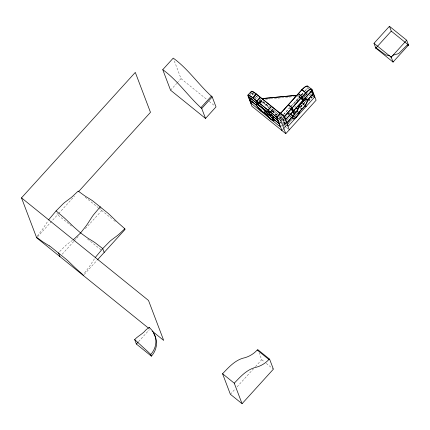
<?xml version="1.0" encoding="UTF-8"?>
<svg xmlns="http://www.w3.org/2000/svg" width="430" height="430" viewBox="0 0 430 430"><rect width="100%" height="100%" fill="white"/><g stroke="black" fill="none" stroke-linecap="round" stroke-linejoin="round"><path stroke-width="0.32" stroke-dasharray="2.15 1.61" d="M284.542 124.109L284.751 120.857M284.601 124.136L284.859 120.846M288.836 113.633L289.014 113.235L285.644 116.955M94.428 258.822L89.87 265.853A31.078 9.734 -51.1 0 1 88.284 268.11L83.963 273.695M37.329 236.027L41.656 230.442A31.078 9.734 -51.1 0 0 43.242 228.185L47.8 221.154A19.812 6.203 -51.1 0 1 48.267 220.477M37.56 236.817L58.26 213.995M58.711 213.5L74.454 196.139M170.549 90.192L176.666 83.452M177.101 82.969L181.03 78.636L173.704 59.361M62.205 254.184L73.767 241.44M74.207 240.95L78.206 236.538M85.323 228.701L101.765 210.566L100.513 207.265M84.189 274.485L97.078 260.274M250.196 94.691L251.921 92.783L255.393 95.589M259.016 101.808L259.881 100.856M259.564 102.163L261.289 100.26L260.3 99.459M259.613 102.297L261.343 100.394L260.349 99.593M260.295 101.926L261.591 100.502L269.373 106.785M260.344 102.066L261.639 100.636L269.422 106.925M260.317 102.539L261.612 101.109L261.343 100.394M260.596 102.722L261.892 101.292L261.639 100.636M270.76 111.209L272.486 109.301L271.448 108.462M270.809 111.343L272.539 109.435L271.497 108.596M271.056 111.451L272.787 109.543L272.319 108.322M271.54 111.107L272.835 109.682L278.312 114.106M271.524 111.709L272.174 110.994A2.962 0.505 42.2 0 1 270.405 109.408M271.916 111.795L272.346 111.322A3.773 0.645 42.2 0 1 270.303 109.516M272.701 113.09L273.561 112.139L272.539 109.435M279.521 118.288L281.252 116.385L280.252 115.579M279.575 118.422L281.301 116.519L278.812 114.509M279.839 118.562L281.553 116.627M283.606 114.358L289.406 107.968L288.707 106.135M291.449 105.71L299.436 96.906L298.974 95.686M301.484 94.648L303.257 92.692M305.037 90.73L307.703 87.795M279.865 118.675L281.602 116.761M281.87 116.466L283.209 114.987M283.655 114.498L289.454 108.102M290.615 106.828L299.49 97.04L300.452 97.82M301.537 94.783L303.757 92.337M304.198 91.848L308.197 87.441M279.091 123.603L280.387 122.174M280.817 121.695L282.548 119.793L283.811 123.114L282.811 122.313M283.945 118.632L283.064 119.605L284.993 121.163M284.386 118.148L285.708 116.691M287.471 114.745L289.229 112.805L290.196 113.584M303.752 96.793L307.224 92.971M285.826 124.232L284.38 123.061L283.117 119.739L283.956 118.809M303.779 96.96L309.003 91.192M280.355 126.925L281.65 125.495M284.38 123.061L285.273 122.077M287.052 120.11L290.621 116.175M306.708 98.443L310.702 94.036M286.24 122.899L284.558 124.754L282.488 123.082M300.532 107.14L305.999 101.114M284.644 124.845L285.988 123.362M300.785 107.048L305.719 101.609M286.67 124.748L285.337 126.216L283.252 124.528M288.444 122.786L291.551 119.363M294.663 115.939L297.323 112.999M308.423 100.765L311.976 96.847L312.212 96.992M286.665 125.135L285.332 126.635L283.246 124.947M287.127 124.652L292.045 119.201M293.835 117.223L297.909 112.767M308.638 100.91L312.228 96.965M281.935 130.543L283.23 129.113M283.666 128.635L286.289 125.743M288.079 123.77L291.658 119.819M293.9 117.352L297.925 112.907M308.67 101.061L312.255 97.11M282.822 129.607L284.117 128.178M284.547 127.705L285.412 126.753L282.311 118.632M138.616 341.565L149.377 329.697M230.362 394.267L235.285 388.833M237.08 386.86L253.641 368.601M255.431 366.623L261.698 359.716L259.096 352.863M284.649 124.082L286.315 122.26M300.489 106.807L305.907 100.899M285.918 122.878L284.66 124.243L282.515 122.507M300.554 106.914L305.993 100.985M59.673 251.518L65.639 245.557A19.812 6.203 -51.1 0 1 67.403 244.079L72.471 240.322M301.484 94.826L302.774 94.702M305.794 94.423L307.208 94.283M297.463 95.277L298.742 95.154M301.296 94.912L302.575 94.788M305.768 94.487L307.047 94.364M305.316 94.992L306.654 94.869M259.516 99.868L260.822 99.744M265.396 99.308L269.965 98.879M270.62 98.814L280.414 97.884M281.72 97.76L292.169 96.766M293.475 96.642L294.781 96.519M297.393 96.272L299.355 96.083M304.58 95.589L305.886 95.465M309.804 95.094L310.67 95.793M300.672 97.384L299.705 96.61L299.242 95.385M299.436 96.906L300.403 97.685M303.188 103.13L304.15 103.909M302.457 103.098L304.386 104.657M302.747 103.732L304.193 104.898M301.994 103.641L303.924 105.194M295.05 106.366L295.775 106.952M294.512 106.817L295.238 107.403M290.164 115.944L291.126 116.723M289.648 116.573L290.61 117.347M251.873 92.649L255.339 95.455M255.834 95.852L258.317 97.857M272.787 109.543L278.264 113.971M255.888 95.987L258.365 97.992M284.015 118.707L285.461 119.873M258.887 99.873L269.771 108.672M270.293 109.091L277.549 114.95M279.624 116.627L284.805 120.814M283.117 119.739L286.488 122.464M254.565 97.099L256.984 99.05M275.614 114.1L276.598 114.891M282.005 119.26L279.054 116.879L282.042 119.384M254.625 97.239L257.054 99.201M276.979 115.294L275.963 114.477L276.275 114.826M279.602 121.582L280.645 122.421M279.887 122.244L281.322 123.399M283.311 125.006L289.245 129.849M181.03 78.636L207.126 99.722M209.216 101.41L214.436 105.624M85.188 197.171L98.142 207.636M98.658 208.055L111.612 218.521M113.681 220.192L116.272 222.283M261.698 359.716L264.24 361.77M266.277 363.409L272.883 368.752M71.552 226.067L57.561 214.763L56.932 213.113M87.612 239.042L101.598 250.341M303.876 96.61L305.569 98.035M308.928 88.36L309.643 90.235M309.879 90.859L310.589 92.735M310.831 93.358L311.777 95.863M308.267 87.618L308.713 88.8M299.758 96.745L300.033 97.459M299.49 97.04L299.737 97.696M280.623 114.181L282.075 118.008M281.301 116.519L281.779 117.772M272.835 109.682L273.878 112.418M251.991 92.966L253.114 95.922M251.846 93.133L253.033 96.261M272.174 110.994A5.617 0.962 42.2 0 1 276.802 115.466M272.346 111.322A4.805 0.822 42.2 0 1 276.657 115.638M261.096 103.06A6.67 1.139 42.2 0 1 261.623 101.351A6.67 1.139 42.2 0 1 268.723 107.65M261.026 103.243A7.482 1.279 42.2 0 1 260.731 100.588A7.482 1.279 42.2 0 1 268.626 107.274M296.904 101.028A6.67 2.091 -51.1 0 1 300.414 97.572M289.014 114.461A4.805 1.505 -51.1 0 1 290.997 110.607M303.677 96.551A7.482 2.344 -51.1 0 1 303.709 97.879M294.442 104.431A7.482 2.344 -51.1 0 1 300.468 97.132M288.471 114.971A5.617 1.758 -51.1 0 1 289.798 111.838"/><path stroke-width="0.64" d="M292.69 116.745L292.868 116.353L289.976 114.014M97.524 259.784L125.082 229.4L124.829 228.738L118.465 223.149A31.078 5.305 42.2 0 1 116.406 221.235L110.182 215.231A19.812 3.381 42.2 0 0 108.231 213.42L92.713 200.885A19.812 3.381 42.2 0 0 91.009 199.74L85.86 196.564A31.078 5.305 42.2 0 1 84.07 195.365L78.201 191.071L72.471 196.467A31.078 9.734 -51.1 0 1 70.611 198.01L64.978 202.213A19.812 6.203 -51.1 0 0 63.215 203.691L56.099 210.915L49.316 219.015A19.812 6.203 -51.1 0 0 48.767 219.768M100.303 206.712L93.52 214.817A19.812 6.203 -51.1 0 0 92.004 216.956L87.451 223.987A31.078 9.734 -51.1 0 1 85.86 226.244L80.625 232.936L74.895 238.333A31.078 9.734 -51.1 0 1 73.627 239.402M148.517 328.149L36.668 237.801L21.5 197.864L135.299 72.396L150.473 112.332L78.502 191.678M162.755 69.665L173.231 58.114C188.275 68.961 198.536 84.699 212.216 96.927L216 106.887L205.524 118.444L170.549 90.192L162.755 69.665C177.8 80.512 188.055 96.25 201.74 108.478L205.524 118.444M200.971 107.624L211.447 96.073M201.74 108.478L212.216 96.927M247.879 95.121L251.33 91.316M250.077 93.31L251.373 91.88A7.987 1.365 42.2 0 1 256.258 93.987L279.79 113.09A0.812 0.758 -20.8 0 0 280.93 112.977L301.919 89.65A7.987 2.499 -51.1 0 1 308.213 86.484L312.072 89.596L316.109 100.228L285.789 133.655L251.953 106.323L247.916 95.691A7.987 1.365 42.2 0 1 252.808 97.793L280.742 120.362L285.789 133.655M259.129 102.636L257.833 104.065L248.416 96.46L249.712 95.03M255.952 104.818L249.658 99.733L248.465 96.594L249.766 95.164M249.658 99.733L250.953 98.303M261.257 109.849L260.392 110.8L250.975 103.195L249.712 99.868L251.007 98.443M252.808 97.793L256.258 93.987M248.416 96.46L248.218 95.933A7.579 1.295 42.2 0 1 252.856 97.932L256.312 94.122L260.128 97.207L256.672 101.012L257.833 104.065M250.975 103.195L252.27 101.765M269.029 113.111L258.134 104.307L256.973 101.254L260.429 97.449L271.325 106.248L267.868 110.058L269.029 113.111L270.325 111.682M258.156 104.92L257.887 104.2L259.183 102.775M258.134 104.307L259.43 102.883M258.435 105.103L258.188 104.447L259.483 103.017M260.3 108.946L259.87 109.419L260.392 110.8M271.061 119.282L271.593 119.846L260.693 111.042L261.558 110.091M263.972 112.612A6.67 1.139 42.2 0 1 257.118 106.199A6.67 1.139 42.2 0 1 258.817 105.576A6.67 1.139 42.2 0 1 265.675 111.988A3.773 0.645 42.2 0 0 268.89 115.132A4.805 0.822 42.2 0 1 273.141 119.352A4.805 0.822 42.2 0 1 272.023 119.76A4.805 0.822 42.2 0 1 267.396 115.681A3.773 0.645 42.2 0 0 263.972 112.612L265.267 111.182M264.283 113.042A7.482 1.279 42.2 0 1 256.592 105.844A7.482 1.279 42.2 0 1 258.5 105.146A7.482 1.279 42.2 0 1 266.197 112.337A2.962 0.505 42.2 0 0 268.718 114.805A5.617 0.962 42.2 0 1 273.684 119.739A5.617 0.962 42.2 0 1 272.383 120.217A5.617 0.962 42.2 0 1 266.971 115.444A2.962 0.505 42.2 0 0 264.283 113.042L264.928 112.327M266.197 112.337L267.277 111.15M268.169 110.3L276.635 117.137L277.796 120.19L269.33 113.353L268.169 110.3L271.626 106.489L284.246 116.686L285.407 119.744M266.971 115.444L267.401 114.971M271.405 114.52L270.11 115.95L269.083 113.246L270.379 111.816M269.33 113.353L270.626 111.924M267.396 115.681L268.476 114.487M271.717 114.799L270.422 116.224L269.384 113.488L270.68 112.058M268.718 114.805L269.583 113.853M268.89 115.132L269.32 114.654M273.453 116.482L272.158 117.906L279.038 123.469L277.85 120.325L269.384 113.488M272.819 118.637L272.529 118.309L273.808 116.858M272.217 119.341L271.889 120.088L280.355 126.925L279.091 123.603L272.529 118.309M276.635 117.137L280.091 113.332M278.119 120.454L276.936 117.379L288.245 104.915L292.104 108.027L293.26 111.08L285.676 119.443L284.714 118.664M307.858 86.607A7.579 2.376 -51.1 0 0 301.967 89.784L298.549 93.557L302.403 96.669L303.564 99.722L312.003 90.418L310.836 89.118M276.958 117.401L280.414 113.595M280.742 120.362L305.773 92.762A7.987 2.499 -51.1 0 1 312.072 89.596M285.676 119.443L284.515 116.39L292.104 108.027M292.373 107.731L302.134 96.965L298.28 93.853L288.514 104.614L292.373 107.731L293.529 110.784L303.295 100.018L302.134 96.965M302.403 96.669L305.821 92.896A7.579 2.376 -51.1 0 1 311.804 89.892M290.422 108.881L293.314 111.214L285.73 119.578L286.923 122.717L293.088 115.917L290.675 113.971M292.196 111.676L294.609 113.622L293.583 110.919L303.344 100.158L303.596 100.813M300.935 98.207L303.886 100.577L303.612 99.857L312.051 90.553L310.605 89.386M292.868 116.353L286.971 122.856L288.234 126.178L295.818 117.815L295.233 117.153M310.836 91.746L313.298 93.831L307.633 100.072L305.708 98.513M305.348 105.436L305.854 106.753L296.087 117.519L296.41 116.874M305.155 105.678L306.122 106.457L314.561 97.153L313.298 93.831M373.992 43.312L389.435 26.289L406.667 40.21L408.5 45.037L393.058 62.06L375.825 48.144L373.992 43.312L391.225 57.233L393.058 62.06M375.825 48.144L391.268 31.116L389.435 26.289M391.225 57.233L406.667 40.21M153.65 333.438A20.323 18.985 -20.8 0 1 151.387 356.164L136.369 344.038L138.164 342.06M242.058 403.711L273.394 369.16L269.61 359.2L257.914 349.751A1.016 0.317 -51.1 0 0 257.215 350.052C253.367 354.25 248.303 357.131 242.724 358.254C234.404 360.824 228.389 367.645 222.568 373.74L230.362 394.267L242.058 403.711L234.259 383.189L222.568 373.74M234.259 383.189C240.08 377.094 246.094 370.268 254.415 367.698C259.994 366.58 265.057 363.699 268.906 359.496A1.016 0.317 -51.1 0 1 269.61 359.2M136.369 344.038L134.676 339.576C137.96 335.959 142.62 334.051 145.689 330.175A12.776 4.004 -51.1 0 1 147.313 328.81L149.183 327.515L149.301 327.832M124.829 228.738L119.099 234.135A31.078 9.734 -51.1 0 1 117.245 235.678L111.612 239.881A19.812 6.203 -51.1 0 0 109.844 241.359L102.727 248.583L95.944 256.683A19.812 6.203 -51.1 0 0 95.395 257.436M261.031 98.674L297.108 95.25M261.682 98.674L296.184 95.395M49.224 245.804L44.08 242.627A31.078 5.305 42.2 0 1 42.291 241.429L36.421 237.14M389.494 55.835L385.511 54.83L375.583 47.504M392.31 61.458L392.939 61.77A1.016 0.317 -51.1 0 0 393.729 61.323M83.302 275.463L83.049 274.802L76.685 269.212A31.078 5.305 42.2 0 1 74.626 267.304L68.402 261.295A19.812 3.381 42.2 0 0 66.446 259.489L50.934 246.954A19.812 3.381 42.2 0 0 49.224 245.804M391.268 31.116L408.5 45.037M310.557 89.252L312.003 90.418M312.148 95.207L314.561 97.153M301.919 89.65L305.773 92.762M301.967 89.784L305.821 92.896M305.198 97.959L307.611 99.91L313.244 93.692L312.051 90.553M301.15 97.777L303.564 99.722M301.204 97.911L303.612 99.857M300.882 98.072L303.295 100.018M300.704 98.475L301.666 99.255M305.112 104.689L306.122 106.457M304.886 105.973L305.854 106.753M298.662 106.489L301.796 109.021A3.773 1.183 -51.1 0 0 299.038 112.671A4.805 1.505 -51.1 0 1 295.243 117.557A4.805 1.505 -51.1 0 1 292.884 117.476A4.805 1.505 -51.1 0 1 295.872 112.569A3.773 1.183 -51.1 0 0 298.183 108.897A6.67 2.091 -51.1 0 1 303.429 101.335A6.67 2.091 -51.1 0 1 307.025 101.458A6.67 2.091 -51.1 0 1 301.796 109.021M301.215 109.096L301.693 109.483A2.962 0.924 -51.1 0 0 299.533 112.354A5.617 1.758 -51.1 0 1 295.098 118.062A5.617 1.758 -51.1 0 1 292.335 117.97A5.617 1.758 -51.1 0 1 295.829 112.23A2.962 0.924 -51.1 0 0 297.646 109.349A7.482 2.344 -51.1 0 1 303.526 100.867A7.482 2.344 -51.1 0 1 307.563 101.002A7.482 2.344 -51.1 0 1 301.693 109.483M297.705 108.51L298.183 108.897M295.958 107.989L297.646 109.349M299.049 111.961L299.533 112.354M296.867 110.919L299.038 112.671M293.421 110.284L295.829 112.23M295.147 111.983L295.872 112.569M291.121 108.838L293.529 110.784M290.691 108.58L293.583 110.919M290.852 109.134L293.26 111.08M292.427 112.397L294.351 113.955L293.314 111.214M280.661 113.278L284.515 116.39M252.856 97.932L256.672 101.012M256.973 101.254L267.868 110.058M248.465 96.594L257.887 104.2M258.188 104.447L269.083 113.246M278.145 120.572L281.956 130.559M249.712 99.868L256.033 104.974M257.215 350.052L268.906 359.496M21.5 197.864L148.506 300.457L163.674 340.393L152.177 331.105M56.099 210.915L64.022 217.623A19.812 3.381 42.2 0 1 65.978 219.429L72.202 225.438A31.078 5.305 42.2 0 0 74.261 227.346L80.625 232.936L86.494 237.231A31.078 5.305 42.2 0 0 88.284 238.43L93.434 241.606A19.812 3.381 42.2 0 1 95.138 242.756L102.727 248.583L104.189 252.431M390.472 56.626L391.354 57.572A1.016 0.317 -51.1 0 1 391.897 56.491M376.578 48.751L375.696 47.805M134.676 339.576L146.883 350.778A12.776 2.182 42.2 0 1 148.678 352.433L150.742 354.471L151.387 356.164M285.461 119.873L289.245 129.849M260.193 109.725L260.693 111.042M58.523 252.781L59.985 256.635M251.593 91.8A7.579 1.295 42.2 0 1 256.312 94.122M280.876 112.843A0.812 0.758 -20.8 0 1 279.742 112.95M392.778 55.524A1.016 0.317 -51.1 0 1 393.396 55.056L398.4 53.702A1.016 0.317 -51.1 0 0 398.916 53.341L407.554 44.698A1.016 0.317 -51.1 0 1 408.258 44.397M408.371 44.698A1.016 0.317 -51.1 0 1 407.828 45.779M149.183 327.515A20.323 18.985 -20.8 0 1 150.742 354.471"/></g></svg>
